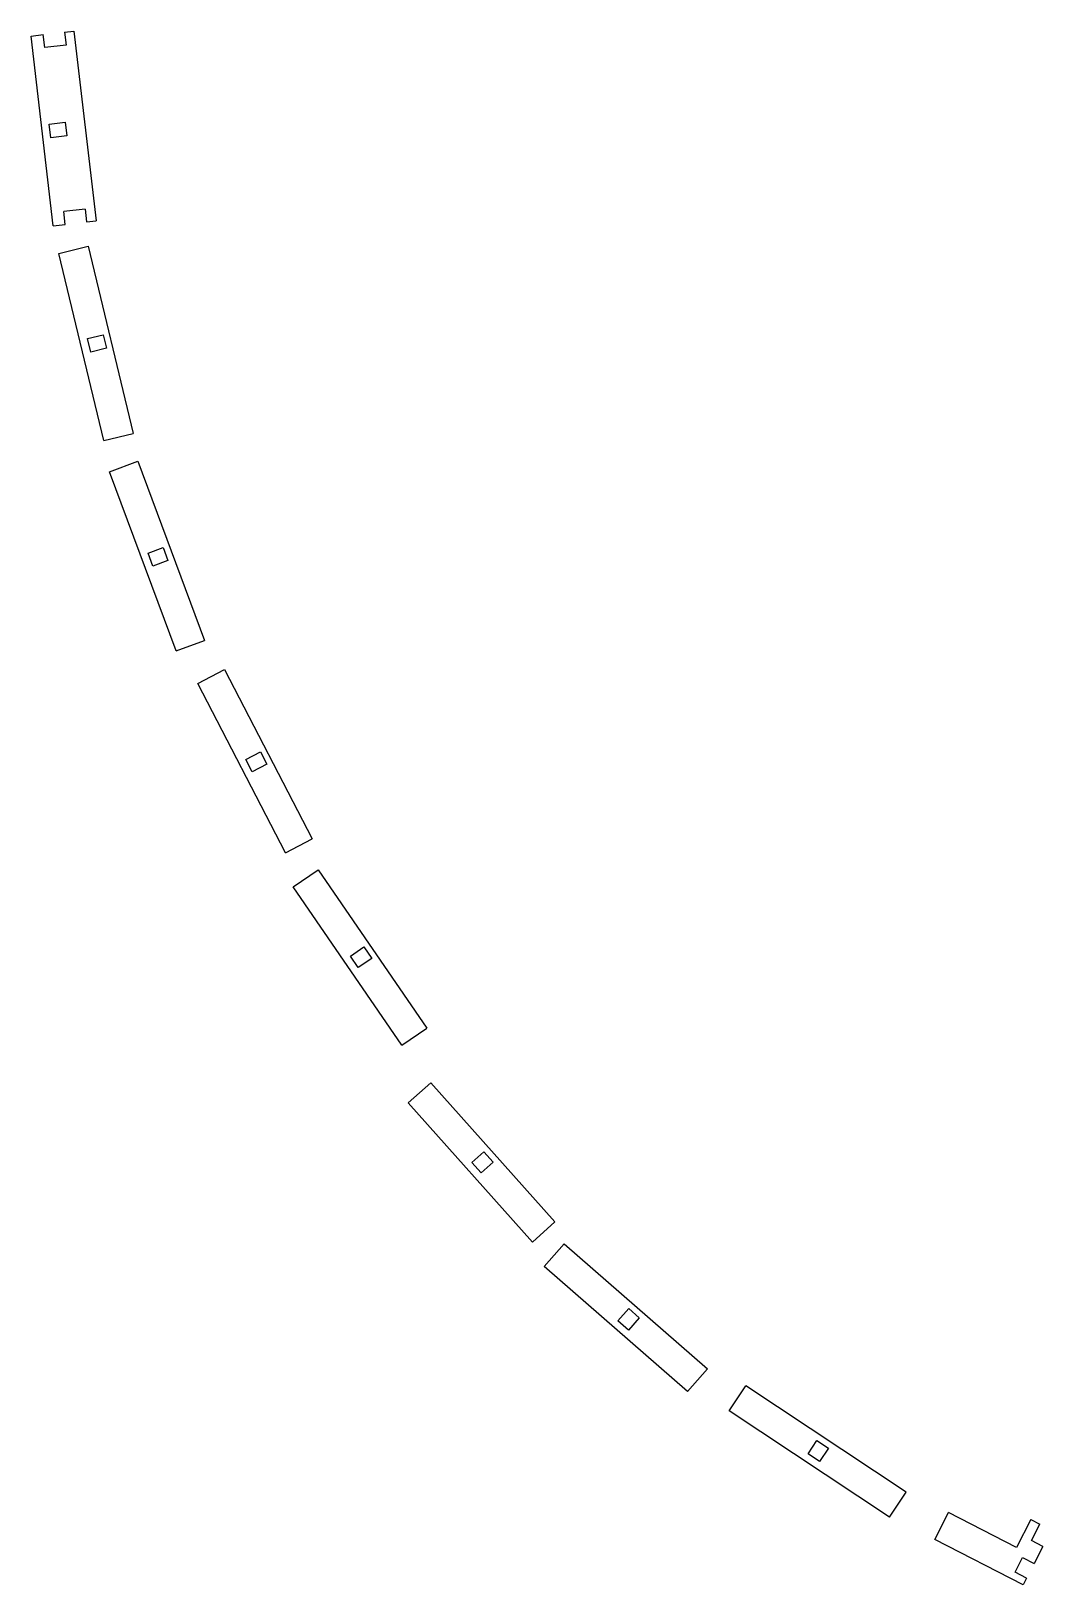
# Model space of a CAD drawing. Extents: x -27280 to 27280, y -16671 to 16671.
# Drawn here: x -15616 to -12805, y -16671 to -12356 of the extents above; entities that cross this region are included whole.
import ezdxf

# ---------------------------------------------------------------- set-up
doc = ezdxf.new("R2010")
doc.units = 0
doc.header["$MEASUREMENT"] = 0
doc.layers.get('0').update_dxf_attribs({"linetype": 'CONTINUOUS'})

msp = doc.modelspace()

# ---------------------------------------------------------------- linework, layer by layer
for p, q in [((-15615.6, -12370.1), (-15581.7, -12366.2)), ((-15554.4, -12897), (-15615.6, -12370.1)), ((-15577.5, -12401.9), (-15581.7, -12366.2)), ((-15522.6, -12359.3), (-15496.4, -12356.2)), ((-15522.6, -12359.3), (-15518.4, -12395.1)), ((-15496.4, -12356.2), (-15435.2, -12883.2)), ((-15518.4, -12395.1), (-15577.5, -12401.9)), ((-15565.3, -12614.5), (-15520.6, -12609.4)), ((-15560.8, -12652.8), (-15565.3, -12614.5)), ((-15520.6, -12609.4), (-15516.2, -12647.6)), ((-15516.2, -12647.6), (-15560.8, -12652.8)), ((-15465.6, -12850.5), (-15524.7, -12857.4)), ((-15520.5, -12893.1), (-15524.7, -12857.4)), ((-15465.6, -12850.5), (-15461.4, -12886.3)), ((-15554.4, -12897), (-15520.5, -12893.1)), ((-15461.4, -12886.3), (-15435.2, -12883.2)), ((-15538.2, -12973.7), (-15456.6, -12954)), ((-15413.4, -13493.1), (-15538.2, -12973.7)), ((-15456.6, -12954), (-15331.7, -13473.4)), ((-15458.9, -13210.3), (-15414.9, -13199.7)), ((-15414.9, -13199.7), (-15405.9, -13237.2)), ((-15449.9, -13247.8), (-15458.9, -13210.3)), ((-15405.9, -13237.2), (-15449.9, -13247.8)), ((-15413.4, -13493.1), (-15331.7, -13473.4)), ((-15397.8, -13580.3), (-15319, -13551.1)), ((-15212.8, -14077.7), (-15397.8, -13580.3)), ((-15319, -13551.1), (-15134.1, -14048.4)), ((-15290.7, -13805.8), (-15248.7, -13790.2)), ((-15277.2, -13841.9), (-15290.7, -13805.8)), ((-15248.7, -13790.2), (-15235.3, -13826.3)), ((-15235.3, -13826.3), (-15277.2, -13841.9)), ((-15212.8, -14077.7), (-15134.1, -14048.4)), ((-15152.6, -14168.1), (-15078, -14129.5)), ((-15078, -14129.5), (-14834.5, -14599.6)), ((-14909.1, -14638.2), (-15152.6, -14168.1)), ((-15018.9, -14378.8), (-14978.8, -14358.1)), ((-14978.8, -14358.1), (-14961.1, -14392.3)), ((-15001.2, -14413.1), (-15018.9, -14378.8)), ((-14961.1, -14392.3), (-15001.2, -14413.1)), ((-14909.1, -14638.2), (-14834.5, -14599.6)), ((-14887.4, -14732.9), (-14818.2, -14685.3)), ((-14818.2, -14685.3), (-14516.3, -15124.8)), ((-14585.5, -15172.3), (-14887.4, -14732.9)), ((-14728.7, -14925.4), (-14691.4, -14899.8)), ((-14706.9, -14957.2), (-14728.7, -14925.4)), ((-14691.4, -14899.8), (-14669.5, -14931.6)), ((-14669.5, -14931.6), (-14706.9, -14957.2)), ((-14585.5, -15172.3), (-14516.3, -15124.8)), ((-14568, -15332.7), (-14505.3, -15276.8)), ((-14505.3, -15276.8), (-14160.6, -15663.3)), ((-14223.2, -15719.2), (-14568, -15332.7)), ((-14391.2, -15498.2), (-14357.9, -15468.4)), ((-14357.9, -15468.4), (-14332.1, -15497.3)), ((-14365.5, -15527), (-14391.2, -15498.2)), ((-14332.1, -15497.3), (-14365.5, -15527)), ((-14223.2, -15719.2), (-14160.6, -15663.3)), ((-14190.3, -15787.4), (-14135.1, -15724.1)), ((-14135.1, -15724.1), (-13736.9, -16071)), ((-13792.1, -16134.3), (-14190.3, -15787.4)), ((-13985.4, -15938.2), (-13955.6, -15904)), ((-13955.6, -15904), (-13926.6, -15929.3)), ((-13956.4, -15963.5), (-13985.4, -15938.2)), ((-13926.6, -15929.3), (-13956.4, -15963.5)), ((-13792.1, -16134.3), (-13736.9, -16071)), ((-13676.8, -16188.4), (-13630.4, -16118.4)), ((-13185.1, -16413.6), (-13630.4, -16118.4)), ((-13231.5, -16483.6), (-13676.8, -16188.4)), ((-13457.6, -16307.6), (-13433, -16270.5)), ((-13425.4, -16329), (-13457.6, -16307.6)), ((-13433, -16270.5), (-13400.8, -16291.9)), ((-13400.8, -16291.9), (-13425.4, -16329)), ((-13231.5, -16483.6), (-13185.1, -16413.6)), ((-13105.6, -16545), (-13067.2, -16470.3)), ((-12878.8, -16567.2), (-13067.2, -16470.3)), ((-12838.8, -16489.5), (-12878.8, -16567.2)), ((-12838.8, -16489.5), (-12813.5, -16502.5)), ((-12837.2, -16548.5), (-12813.5, -16502.5)), ((-12859.9, -16671.4), (-13105.6, -16545)), ((-12805.1, -16565), (-12837.2, -16548.5)), ((-12805.1, -16565), (-12829.4, -16612.1)), ((-12882.5, -16636.3), (-12861.5, -16595.6)), ((-12861.5, -16595.6), (-12829.4, -16612.1)), ((-12850.4, -16652.9), (-12882.5, -16636.3)), ((-12850.4, -16652.9), (-12859.9, -16671.4))]:
    msp.add_line(p, q)

doc.saveas('drawing.dxf')
